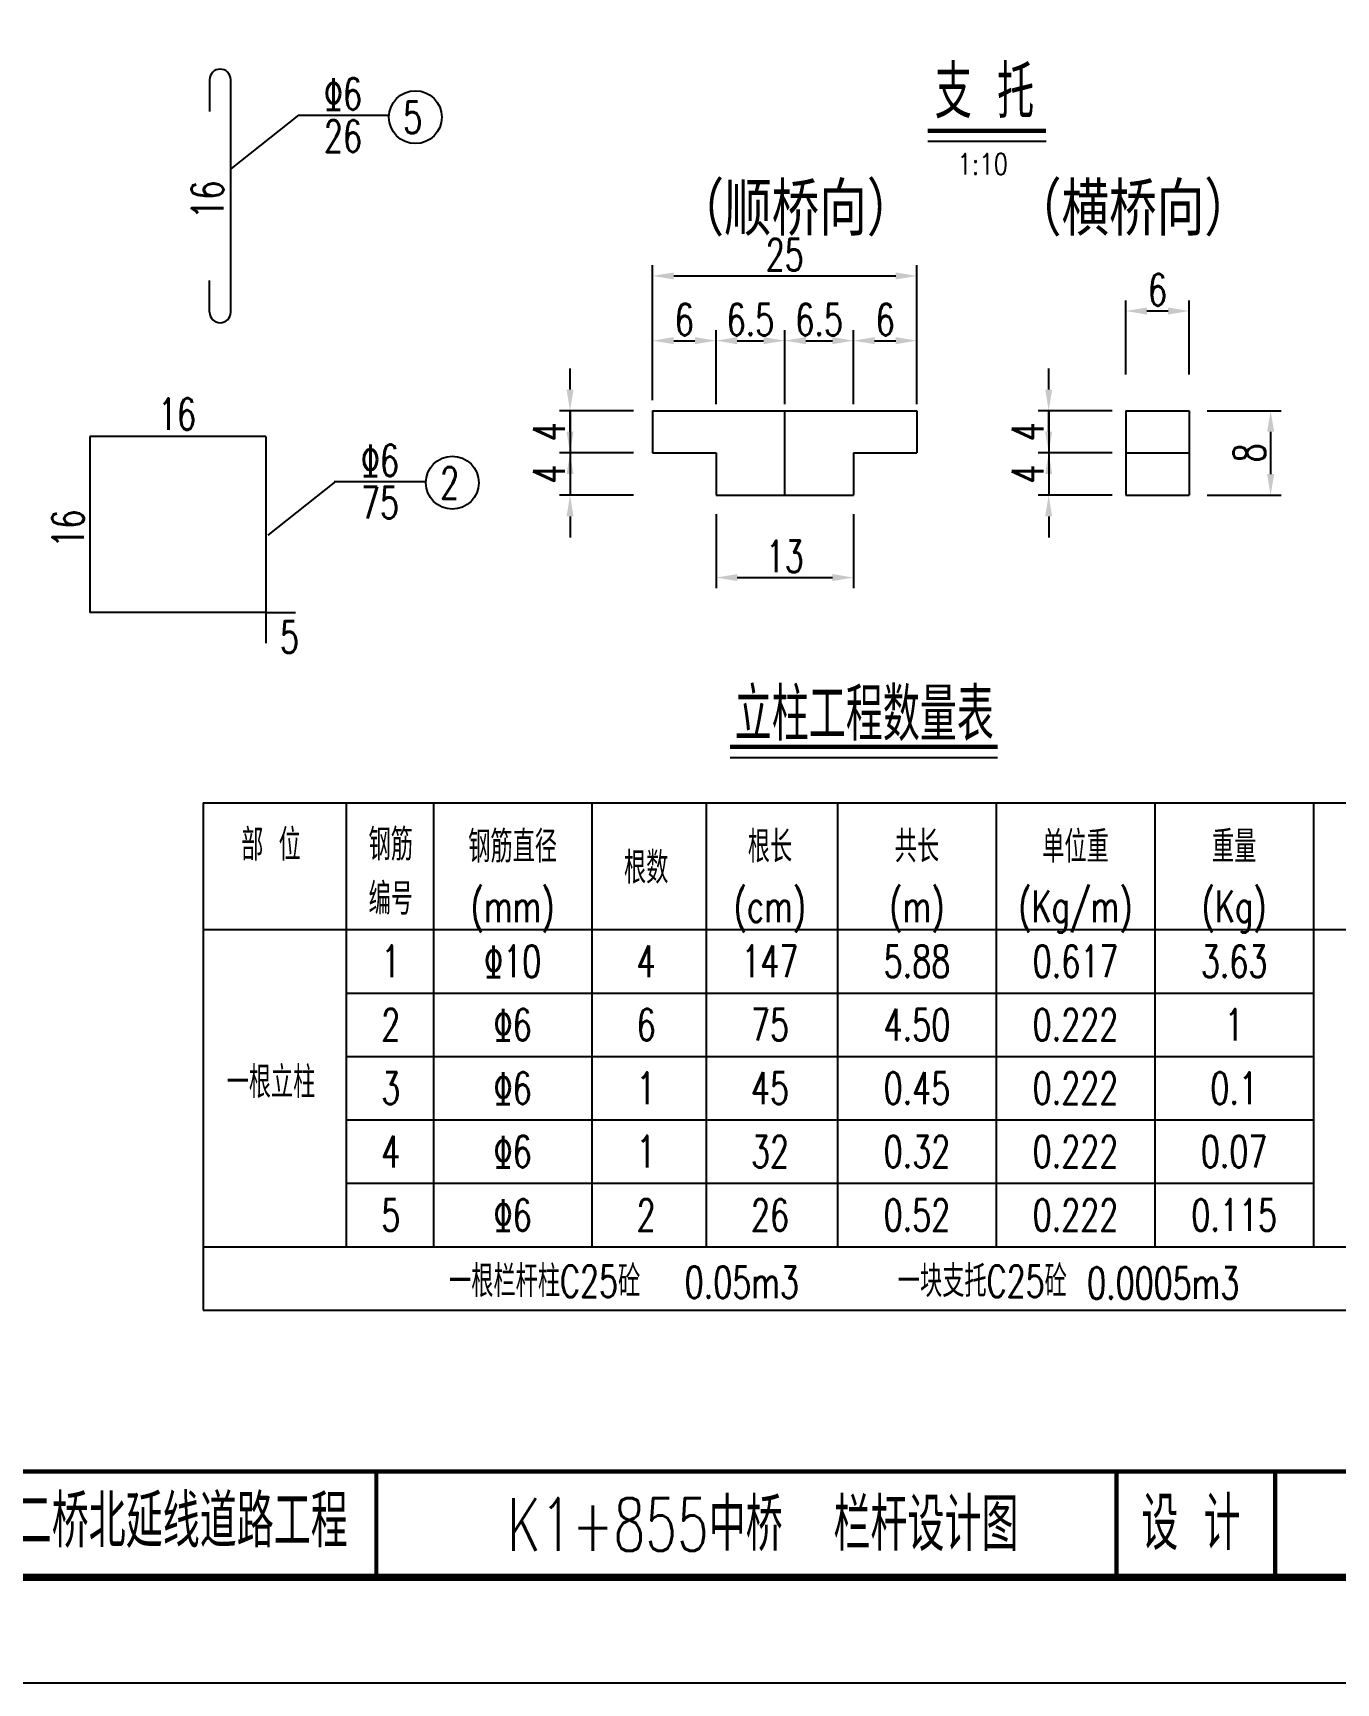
# Model space of a CAD drawing. Header units: millimetres. Extents: x -51 to 12129, y -1309 to -715.
# Drawn here: x 9742.3 to 9865.5, y -1308.7 to -1152.5 of the extents above; entities that cross this region are included whole.
import ezdxf
from ezdxf.enums import TextEntityAlignment as Align

# ---------------------------------------------------------------- set-up
doc = ezdxf.new("R2010")
doc.units = ezdxf.units.MM
doc.header["$LTSCALE"] = 0.25
for name, color, linetype in [('10', 1, 'Continuous'), ('图框', 7, 'Continuous'), ('尺寸标注', 2, 'Continuous'), ('文字', 7, 'Continuous'), ('标注', 4, 'Continuous'), ('钢筋', 6, 'Continuous')]:
    doc.layers.add(name, color=color, linetype=linetype)
doc.styles.get("Standard").update_dxf_attribs({"font": 'simplex1.shx', "width": 0.7, "bigfont": 'hztxt.shx'})
doc.styles.add('TEXT', font='simplex1.shx', dxfattribs={"width": 0.7, "bigfont": 'hztxt.shx'})
doc.dimstyles.new('比例：1：10', dxfattribs={"dimscale": 0, "dimtxt": 3, "dimasz": 2, "dimexe": 1, "dimexo": 1, "dimgap": 0.5, "dimtad": 1, "dimdec": 1, "dimzin": 9, "dimdsep": 46, "dimtxsty": 'Standard', "dimcen": 0.5, "dimclrd": 256, "dimclre": 256, "dimclrt": 256, "dimadec": 1, "dimazin": 2, "dimtfac": 1, "dimtdec": 1, "dimtix": 1, "dimtmove": 2, "dimatfit": 3, "dimfxl": 0, "dimtolj": 1, "dimtzin": 0, "dimlwd": -1, "dimlwe": -1, "dimarcsym": 0})

# ---------------------------------------------------------------- blocks, each defined once
blk = doc.blocks.new('*D1680')
at = {"layer": 'Defpoints', "color": 0}
for p in [(9806.88, -1181.66), (9800.88, -1188.28), (9806.88, -1192.28)]:
    blk.add_point(p, dxfattribs=at)
at = {"layer": '标注'}
for p, q in [((9800.88, -1187.28), (9800.88, -1180.66)), ((9802.88, -1181.66), (9804.88, -1181.66)), ((9806.88, -1187.66), (9806.88, -1180.66))]:
    blk.add_line(p, q, dxfattribs=at)
for points in [[(9802.88, -1181.32), (9802.88, -1181.99), (9800.88, -1181.66)], [(9804.88, -1181.32), (9804.88, -1181.99), (9806.88, -1181.66)]]:
    blk.add_solid(points, dxfattribs=at)
at = {"layer": '标注', "insert": (9803.88, -1179.66), "char_height": 3, "attachment_point": 5}
blk.add_mtext('\\A1;6', dxfattribs=at)
blk = doc.blocks.new('*D1681')
at = {"layer": 'Defpoints', "color": 0}
for p in [(9813.38, -1181.66), (9806.88, -1192.28), (9813.38, -1192.28)]:
    blk.add_point(p, dxfattribs=at)
at = {"layer": '标注'}
for p, q in [((9806.88, -1187.66), (9806.88, -1180.66)), ((9808.88, -1181.66), (9811.38, -1181.66)), ((9813.38, -1187.66), (9813.38, -1180.66))]:
    blk.add_line(p, q, dxfattribs=at)
for points in [[(9808.88, -1181.32), (9808.88, -1181.99), (9806.88, -1181.66)], [(9811.38, -1181.32), (9811.38, -1181.99), (9813.38, -1181.66)]]:
    blk.add_solid(points, dxfattribs=at)
at = {"layer": '标注', "insert": (9810.13, -1179.66), "char_height": 3, "attachment_point": 5}
blk.add_mtext('\\A1;6.5', dxfattribs=at)
blk = doc.blocks.new('*D1682')
at = {"layer": 'Defpoints', "color": 0}
for p in [(9819.88, -1181.66), (9813.38, -1192.28), (9819.88, -1192.28)]:
    blk.add_point(p, dxfattribs=at)
at = {"layer": '标注'}
for p, q in [((9813.38, -1187.66), (9813.38, -1180.66)), ((9815.38, -1181.66), (9817.88, -1181.66)), ((9819.88, -1187.66), (9819.88, -1180.66))]:
    blk.add_line(p, q, dxfattribs=at)
for points in [[(9815.38, -1181.32), (9815.38, -1181.99), (9813.38, -1181.66)], [(9817.88, -1181.32), (9817.88, -1181.99), (9819.88, -1181.66)]]:
    blk.add_solid(points, dxfattribs=at)
at = {"layer": '标注', "insert": (9816.63, -1179.66), "char_height": 3, "attachment_point": 5}
blk.add_mtext('\\A1;6.5', dxfattribs=at)
blk = doc.blocks.new('*D1683')
at = {"layer": 'Defpoints', "color": 0}
for p in [(9825.88, -1181.66), (9819.88, -1192.28), (9825.88, -1192.28)]:
    blk.add_point(p, dxfattribs=at)
at = {"layer": '标注'}
for p, q in [((9819.88, -1187.66), (9819.88, -1180.66)), ((9821.88, -1181.66), (9823.88, -1181.66)), ((9825.88, -1187.66), (9825.88, -1180.66))]:
    blk.add_line(p, q, dxfattribs=at)
for points in [[(9821.88, -1181.32), (9821.88, -1181.99), (9819.88, -1181.66)], [(9823.88, -1181.32), (9823.88, -1181.99), (9825.88, -1181.66)]]:
    blk.add_solid(points, dxfattribs=at)
at = {"layer": '标注', "insert": (9822.88, -1179.66), "char_height": 3, "attachment_point": 5}
blk.add_mtext('\\A1;6', dxfattribs=at)
blk = doc.blocks.new('*D1684')
at = {"layer": 'Defpoints', "color": 0}
for p in [(9825.88, -1175.53), (9800.88, -1192.28), (9825.88, -1192.28)]:
    blk.add_point(p, dxfattribs=at)
at = {"layer": '标注'}
for p, q in [((9800.88, -1181.53), (9800.88, -1174.53)), ((9825.88, -1181.53), (9825.88, -1174.53)), ((9802.88, -1175.53), (9823.88, -1175.53))]:
    blk.add_line(p, q, dxfattribs=at)
for points in [[(9802.88, -1175.2), (9802.88, -1175.87), (9800.88, -1175.53)], [(9823.88, -1175.2), (9823.88, -1175.87), (9825.88, -1175.53)]]:
    blk.add_solid(points, dxfattribs=at)
at = {"layer": '标注', "insert": (9813.38, -1173.53), "char_height": 3, "attachment_point": 5}
blk.add_mtext('\\A1;25', dxfattribs=at)
blk = doc.blocks.new('*D1522')
at = {"layer": 'Defpoints', "color": 0}
for p in [(9800.88, -1188.28), (9793.07, -1192.28), (9800.88, -1192.28)]:
    blk.add_point(p, dxfattribs=at)
at = {"layer": '标注'}
for p, q in [((9793.07, -1186.28), (9793.07, -1184.28)), ((9799.07, -1188.28), (9792.07, -1188.28)), ((9793.07, -1188.28), (9793.07, -1192.28)), ((9799.07, -1192.28), (9792.07, -1192.28)), ((9793.07, -1194.28), (9793.07, -1196.28))]:
    blk.add_line(p, q, dxfattribs=at)
for points in [[(9792.74, -1186.28), (9793.4, -1186.28), (9793.07, -1188.28)], [(9792.74, -1194.28), (9793.4, -1194.28), (9793.07, -1192.28)]]:
    blk.add_solid(points, dxfattribs=at)
at = {"layer": '标注', "insert": (9791.07, -1190.28), "char_height": 3, "attachment_point": 5, "rotation": 90}
blk.add_mtext('\\A1;4', dxfattribs=at)
blk = doc.blocks.new('*D1685')
at = {"layer": 'Defpoints', "color": 0}
for p in [(9800.88, -1192.28), (9793.07, -1196.28), (9806.88, -1196.28)]:
    blk.add_point(p, dxfattribs=at)
at = {"layer": '标注'}
for p, q in [((9793.07, -1190.28), (9793.07, -1188.28)), ((9799.07, -1192.28), (9792.07, -1192.28)), ((9793.07, -1192.28), (9793.07, -1196.28)), ((9799.07, -1196.28), (9792.07, -1196.28)), ((9793.07, -1198.28), (9793.07, -1200.28))]:
    blk.add_line(p, q, dxfattribs=at)
for points in [[(9792.74, -1190.28), (9793.4, -1190.28), (9793.07, -1192.28)], [(9792.74, -1198.28), (9793.4, -1198.28), (9793.07, -1196.28)]]:
    blk.add_solid(points, dxfattribs=at)
at = {"layer": '标注', "insert": (9791.07, -1194.28), "char_height": 3, "attachment_point": 5, "rotation": 90}
blk.add_mtext('\\A1;4', dxfattribs=at)
blk = doc.blocks.new('*D1686')
at = {"layer": 'Defpoints', "color": 0}
for p in [(9806.88, -1196.28), (9819.88, -1196.28), (9819.88, -1204.07)]:
    blk.add_point(p, dxfattribs=at)
at = {"layer": '标注'}
for p, q in [((9806.88, -1198.07), (9806.88, -1205.07)), ((9819.88, -1198.07), (9819.88, -1205.07)), ((9808.88, -1204.07), (9817.88, -1204.07))]:
    blk.add_line(p, q, dxfattribs=at)
for points in [[(9808.88, -1203.74), (9808.88, -1204.4), (9806.88, -1204.07)], [(9817.88, -1203.74), (9817.88, -1204.4), (9819.88, -1204.07)]]:
    blk.add_solid(points, dxfattribs=at)
at = {"layer": '标注', "insert": (9813.38, -1202.07), "char_height": 3, "attachment_point": 5}
blk.add_mtext('\\A1;13', dxfattribs=at)
blk = doc.blocks.new('*D1687')
at = {"layer": 'Defpoints', "color": 0}
for p in [(9851.63, -1178.85), (9845.63, -1188.28), (9851.63, -1188.28)]:
    blk.add_point(p, dxfattribs=at)
at = {"layer": '标注'}
for p, q in [((9845.63, -1184.85), (9845.63, -1177.85)), ((9851.63, -1184.85), (9851.63, -1177.85)), ((9847.63, -1178.85), (9849.63, -1178.85))]:
    blk.add_line(p, q, dxfattribs=at)
for points in [[(9847.63, -1178.52), (9847.63, -1179.19), (9845.63, -1178.85)], [(9849.63, -1178.52), (9849.63, -1179.19), (9851.63, -1178.85)]]:
    blk.add_solid(points, dxfattribs=at)
at = {"layer": '标注', "insert": (9848.63, -1176.85), "char_height": 3, "attachment_point": 5}
blk.add_mtext('\\A1;6', dxfattribs=at)
blk = doc.blocks.new('*D1688')
at = {"layer": 'Defpoints', "color": 0}
for p in [(9845.63, -1188.28), (9845.63, -1196.28), (9859.33, -1196.28)]:
    blk.add_point(p, dxfattribs=at)
at = {"layer": '标注'}
for p, q in [((9853.33, -1188.28), (9860.33, -1188.28)), ((9859.33, -1190.28), (9859.33, -1194.28)), ((9853.33, -1196.28), (9860.33, -1196.28))]:
    blk.add_line(p, q, dxfattribs=at)
for points in [[(9859, -1190.28), (9859.67, -1190.28), (9859.33, -1188.28)], [(9859, -1194.28), (9859.67, -1194.28), (9859.33, -1196.28)]]:
    blk.add_solid(points, dxfattribs=at)
at = {"layer": '标注', "insert": (9857.33, -1192.28), "char_height": 3, "attachment_point": 5, "rotation": 90}
blk.add_mtext('\\A1;8', dxfattribs=at)
blk = doc.blocks.new('*D1689')
at = {"layer": 'Defpoints', "color": 0}
for p in [(9845.63, -1188.28), (9838.34, -1192.28), (9845.63, -1192.28)]:
    blk.add_point(p, dxfattribs=at)
at = {"layer": '标注'}
for p, q in [((9838.34, -1186.28), (9838.34, -1184.28)), ((9844.34, -1188.28), (9837.34, -1188.28)), ((9838.34, -1188.28), (9838.34, -1192.28)), ((9844.34, -1192.28), (9837.34, -1192.28)), ((9838.34, -1194.28), (9838.34, -1196.28))]:
    blk.add_line(p, q, dxfattribs=at)
for points in [[(9838.01, -1186.28), (9838.67, -1186.28), (9838.34, -1188.28)], [(9838.01, -1194.28), (9838.67, -1194.28), (9838.34, -1192.28)]]:
    blk.add_solid(points, dxfattribs=at)
at = {"layer": '标注', "insert": (9836.34, -1190.28), "char_height": 3, "attachment_point": 5, "rotation": 90}
blk.add_mtext('\\A1;4', dxfattribs=at)
blk = doc.blocks.new('*D1523')
at = {"layer": 'Defpoints', "color": 0}
for p in [(9845.63, -1192.28), (9838.34, -1196.28), (9845.63, -1196.28)]:
    blk.add_point(p, dxfattribs=at)
at = {"layer": '标注'}
for p, q in [((9838.34, -1190.28), (9838.34, -1188.28)), ((9844.34, -1192.28), (9837.34, -1192.28)), ((9838.34, -1192.28), (9838.34, -1196.28)), ((9844.34, -1196.28), (9837.34, -1196.28)), ((9838.34, -1198.28), (9838.34, -1200.28))]:
    blk.add_line(p, q, dxfattribs=at)
for points in [[(9838.01, -1190.28), (9838.67, -1190.28), (9838.34, -1192.28)], [(9838.01, -1198.28), (9838.67, -1198.28), (9838.34, -1196.28)]]:
    blk.add_solid(points, dxfattribs=at)
at = {"layer": '标注', "insert": (9836.34, -1194.28), "char_height": 3, "attachment_point": 5, "rotation": 90}
blk.add_mtext('\\A1;4', dxfattribs=at)
blk = doc.blocks.new('123')
at = {"layer": '图框', "color": 2}
blk.add_lwpolyline([(369.33, -1011.65), (369.33, -714.65), (-50.67, -714.65), (-50.67, -1011.65)], close=True, dxfattribs=at)

msp = doc.modelspace()

# ---------------------------------------------------------------- linework, layer by layer
for p, q in [((9800.87908, -1185.78442), (9800.87908, -1178.39)), ((9825.87908, -1185.78442), (9825.87908, -1178.39)), ((9800.87908, -1185.78442), (9800.87908, -1182.65186)), ((9806.87908, -1185.78442), (9806.87908, -1182.65186)), ((9813.37908, -1185.78442), (9813.37908, -1182.65186)), ((9819.87908, -1185.78442), (9819.87908, -1182.65186)), ((9825.87908, -1185.78442), (9825.87908, -1182.65186)), ((9843.12787, -1188.28442), (9840.71273, -1188.28442)), ((9843.12787, -1192.28442), (9840.71273, -1192.28442)), ((9843.12787, -1192.28442), (9840.71273, -1192.28442)), ((9843.12787, -1196.28442), (9840.71273, -1196.28442)), ((9808.20715, -1221.0919), (9833.50307, -1221.0919))]:
    msp.add_line(p, q)
at = {"const_width": 0.7}
msp.add_lwpolyline([(10019.75412, -1021.65471), (9639.75412, -1021.65471), (9639.75412, -1298.65471), (10019.75412, -1298.65471)], close=True, dxfattribs=at)
at = {"const_width": 0.4}
for points in [[(9808.20715, -1220.0919), (9833.50307, -1220.0919)], [(9639.75412, -1288.65471), (10019.75412, -1288.65471)]]:
    msp.add_lwpolyline(points, dxfattribs=at)
at = {"color": 1}
for points in [[(9758.38046, -1225.37909), (9878.38046, -1225.37909)], [(9758.38046, -1225.37909), (9758.38046, -1273.37909)], [(9758.38046, -1273.37909), (9878.38046, -1273.37909)]]:
    msp.add_lwpolyline(points, dxfattribs=at)
at = {"layer": '10', "linetype": 'Continuous'}
for p, q in [((9800.87908, -1188.28442), (9825.87908, -1188.28442)), ((9800.87908, -1188.28442), (9800.87908, -1192.28442)), ((9813.37908, -1196.28442), (9813.37908, -1188.28442)), ((9825.87908, -1188.28442), (9825.87908, -1192.28442)), ((9845.62787, -1188.28442), (9851.62787, -1188.28442)), ((9845.62787, -1188.28442), (9845.62787, -1196.28442)), ((9851.62787, -1188.28442), (9851.62787, -1196.28442)), ((9800.87908, -1192.28442), (9806.87908, -1192.28442)), ((9806.87908, -1192.28442), (9806.87908, -1196.28442)), ((9819.87908, -1192.28442), (9819.87908, -1196.28442)), ((9819.87908, -1192.28442), (9825.87908, -1192.28442)), ((9845.62787, -1192.28442), (9851.62787, -1192.28442)), ((9806.87908, -1196.28442), (9819.87908, -1196.28442)), ((9845.62787, -1196.28442), (9851.62787, -1196.28442))]:
    msp.add_line(p, q, dxfattribs=at)
at = {"layer": '图框', "const_width": 0.4}
for points in [[(9774.75412, -1298.65471), (9774.75412, -1288.65471)], [(9844.75412, -1298.65471), (9844.75412, -1288.65471)], [(9859.75412, -1298.65471), (9859.75412, -1288.65471)]]:
    msp.add_lwpolyline(points, dxfattribs=at)
at = {"layer": '文字'}
for p, q in [((9826.89508, -1162.79479), (9838.09617, -1162.79479)), ((9771.90653, -1225.37909), (9771.90653, -1267.37909)), ((9780.1435, -1225.37909), (9780.1435, -1267.37909)), ((9795.1435, -1225.37909), (9795.1435, -1267.37909)), ((9805.93945, -1225.37909), (9805.93945, -1267.37909)), ((9818.38046, -1225.37909), (9818.38046, -1267.37909)), ((9833.38046, -1225.37909), (9833.38046, -1267.37909)), ((9848.38046, -1225.37909), (9848.38046, -1267.37909)), ((9863.38046, -1225.37909), (9863.38046, -1267.37909)), ((9758.38046, -1237.37909), (9878.38046, -1237.37909)), ((9771.90653, -1243.37909), (9863.38046, -1243.37909)), ((9771.90653, -1249.37909), (9863.38046, -1249.37909)), ((9771.90653, -1255.37909), (9863.38046, -1255.37909)), ((9771.90653, -1261.37909), (9863.38046, -1261.37909)), ((9758.38046, -1267.37909), (9878.38046, -1267.37909))]:
    msp.add_line(p, q, dxfattribs=at)
at = {"layer": '文字', "const_width": 0.4}
msp.add_lwpolyline([(9826.89508, -1161.79479), (9838.09617, -1161.79479)], dxfattribs=at)
at = {"layer": '文字'}
for centre in [(9778.44087, -1160.51253), (9781.93793, -1195.09296)]:
    msp.add_circle(centre, 2.5, dxfattribs=at)
at = {"layer": '标注'}
for p, q in [((9767.39781, -1160.3113), (9760.98166, -1165.39204)), ((9767.39781, -1160.3113), (9775.93072, -1160.3113)), ((9767.39781, -1160.3113), (9775.93072, -1160.3113)), ((9770.9019, -1194.98114), (9764.48574, -1200.06188)), ((9770.7512, -1194.98114), (9779.4348, -1194.98114)), ((9770.9019, -1194.98114), (9779.4348, -1194.98114))]:
    msp.add_line(p, q, dxfattribs=at)
at = {"layer": '钢筋'}
for p, q in [((9758.98166, -1156.96699), (9758.98166, -1159.96699)), ((9760.98166, -1178.96699), (9760.98166, -1156.96699)), ((9758.98166, -1178.96699), (9758.98166, -1175.96699)), ((9764.28617, -1190.73235), (9747.64617, -1190.73235)), ((9747.64617, -1190.73235), (9747.64617, -1207.37235)), ((9764.28617, -1190.73235), (9764.28617, -1207.37235)), ((9764.28617, -1207.37235), (9747.64617, -1207.37235)), ((9764.28617, -1207.37235), (9767.11694, -1207.37235)), ((9764.28617, -1207.37235), (9764.28617, -1210.26324))]:
    msp.add_line(p, q, dxfattribs=at)
for centre, start, end in [((9759.98166, -1156.96699), 0, 180), ((9759.98166, -1178.96699), 180, 0)]:
    msp.add_arc(centre, 1, start, end, dxfattribs=at)

# ---------------------------------------------------------------- block references
at = {"layer": '标注'}
msp.add_blockref('123', (9660, -297), dxfattribs=at)

# ---------------------------------------------------------------- texts
at = {"color": 7, "style": 'TEXT', "width": 0.8}
msp.add_text('1:10', height=2, dxfattribs=at).set_placement((9832.0995, -1164.94438), align=Align.MIDDLE)
at = {"color": 7, "width": 0.9}
for s, p in [('（顺桥向）', (9814.39151, -1168.95447)), ('（横桥向）', (9846.30555, -1168.95447))]:
    msp.add_text(s, height=5, dxfattribs=at).set_placement(p, align=Align.MIDDLE)
at = {"width": 0.7}
msp.add_text('立柱工程数量表', height=5, dxfattribs=at).set_placement((9820.90087, -1216.75071), align=Align.MIDDLE)
at = {"color": 7, "char_height": 3, "attachment_point": 5, "rotation": 90}
for insert in [(9758.78065, -1168.32341), (9745.59513, -1199.44993)]:
    msp.add_mtext('16', dxfattribs=dict(at, insert=insert))
at = {"layer": '图框', "width": 0.7}
for s, p in [('佛山市禅城区南庄二桥北延线道路工程', (9742.29837, -1293.34001)), ('K1+855中桥  栏杆设计图', (9811.31158, -1293.65471)), ('设 计', (9851.79879, -1293.56012))]:
    msp.add_text(s, height=5, dxfattribs=at).set_placement(p, align=Align.MIDDLE_CENTER)
at = {"layer": '尺寸标注', "color": 7, "style": 'TEXT', "width": 0.7}
for s, p in [('%%1316', (9771.58892, -1158.3113)), ('26', (9771.58892, -1162.3113)), ('16', (9755.89996, -1188.6041)), ('%%1316', (9775.093, -1192.98114)), ('75', (9775.093, -1196.98114)), ('5', (9766.53958, -1209.69538))]:
    msp.add_text(s, height=3, dxfattribs=at).set_placement(p, align=Align.MIDDLE)
msp.add_text('2', height=3, dxfattribs=at).set_placement((9781.68449, -1195.11694), align=Align.MIDDLE_CENTER)
at = {"layer": '文字', "width": 0.7}
for s, height, p in [('支 托', 5, (9832.26678, -1158.12464)), ('5', 3, (9778.18743, -1160.53651))]:
    msp.add_text(s, height=height, dxfattribs=at).set_placement(p, align=Align.MIDDLE_CENTER)
for s, p in [('部 位', (9764.78376, -1229.18767)), ('钢筋', (9776.11641, -1229.18767)), ('钢筋直径', (9787.6435, -1229.37909)), ('根长', (9811.97717, -1229.37909)), ('共长', (9825.88046, -1229.37909)), ('单位重', (9840.88046, -1229.37909)), ('重量', (9855.88046, -1229.37909)), ('根数', (9800.2673, -1231.37909)), ('编号', (9776.11641, -1234.30099)), ('(mm)', (9787.6435, -1235.37909)), ('(cm)', (9811.97717, -1235.37909)), ('(m)', (9825.88046, -1235.37909)), ('(Kg/m)', (9840.88046, -1235.37909)), ('(Kg)', (9855.88046, -1235.37909)), ('1', (9776.11641, -1240.37909)), ('%%13110', (9787.6435, -1240.37909)), ('4', (9800.2673, -1240.37909)), ('147', (9811.97717, -1240.37909)), ('5.88', (9825.88046, -1240.37909)), ('0.617', (9840.88046, -1240.37909)), ('3.63', (9855.88046, -1240.37909)), ('2', (9776.11641, -1246.37909)), ('%%1316', (9787.6435, -1246.37909)), ('6', (9800.2673, -1246.37909)), ('75', (9811.97717, -1246.37909)), ('4.50', (9825.88046, -1246.37909)), ('0.222', (9840.88046, -1246.37909)), ('1', (9855.88046, -1246.37909)), ('一根立柱', (9764.78376, -1251.64974)), ('3', (9776.11641, -1252.37909)), ('%%1316', (9787.6435, -1252.37909)), ('1', (9800.2673, -1252.37909)), ('45', (9811.97717, -1252.37909)), ('0.45', (9825.88046, -1252.37909)), ('0.222', (9840.88046, -1252.37909)), ('0.1', (9855.88046, -1252.37909)), ('4', (9776.11641, -1258.37909)), ('%%1316', (9787.6435, -1258.37909)), ('1', (9800.2673, -1258.37909)), ('32', (9811.97717, -1258.37909)), ('0.32', (9825.88046, -1258.37909)), ('0.222', (9840.88046, -1258.37909)), ('0.07', (9855.88046, -1258.37909)), ('5', (9776.11641, -1264.37909)), ('%%1316', (9787.6435, -1264.37909)), ('2', (9800.2673, -1264.37909)), ('26', (9811.97717, -1264.37909)), ('0.52', (9825.88046, -1264.37909)), ('0.222', (9840.88046, -1264.37909)), ('0.115', (9855.88046, -1264.37909)), ('一根栏杆柱C25砼', (9790.66934, -1270.49311)), ('一块支托C25砼', (9832.06472, -1270.49311)), ('0.05m3', (9809.31525, -1270.73854)), ('0.0005m3', (9849.17635, -1270.8139))]:
    msp.add_text(s, height=3, dxfattribs=at).set_placement(p, align=Align.MIDDLE)

# ---------------------------------------------------------------- dimensions: what is measured, and where the dimension line sits
at = {"layer": '标注'}
for base, p1, p2, picture, middle in [((9825.87908, -1175.53246), (9800.87908, -1192.28442), (9825.87908, -1192.28442), '*D1684', (9813.37908, -1173.53246)), ((9851.62787, -1178.85354), (9845.62787, -1188.28442), (9851.62787, -1188.28442), '*D1687', (9848.62787, -1176.85354)), ((9806.87908, -1181.6582), (9800.87908, -1188.28442), (9806.87908, -1192.28442), '*D1680', (9803.87908, -1179.6582)), ((9813.37908, -1181.6582), (9806.87908, -1192.28442), (9813.37908, -1192.28442), '*D1681', (9810.12908, -1179.6582)), ((9819.87908, -1181.6582), (9813.37908, -1192.28442), (9819.87908, -1192.28442), '*D1682', (9816.62908, -1179.6582)), ((9825.87908, -1181.6582), (9819.87908, -1192.28442), (9825.87908, -1192.28442), '*D1683', (9822.87908, -1179.6582)), ((9819.87908, -1204.06884), (9806.87908, -1196.28442), (9819.87908, -1196.28442), '*D1686', (9813.37908, -1202.06884))]:
    dim = msp.add_linear_dim(base=base, p1=p1, p2=p2, dimstyle='比例：1：10', override={"dimscale": 1}, dxfattribs=at)
    dim.commit()
    dim.dimension.update_dxf_attribs({"geometry": picture, "text_midpoint": middle})
for base, p1, p2, picture, middle in [((9793.07049, -1192.28442), (9800.87908, -1188.28442), (9800.87908, -1192.28442), '*D1522', (9791.07049, -1190.28442)), ((9838.3387, -1192.28442), (9845.62787, -1188.28442), (9845.62787, -1192.28442), '*D1689', (9836.3387, -1190.28442)), ((9793.07049, -1196.28442), (9800.87908, -1192.28442), (9806.87908, -1196.28442), '*D1685', (9791.07049, -1194.28442)), ((9838.3387, -1196.28442), (9845.62787, -1192.28442), (9845.62787, -1196.28442), '*D1523', (9836.3387, -1194.28442)), ((9859.33473, -1196.28442), (9845.62787, -1188.28442), (9845.62787, -1196.28442), '*D1688', (9857.33473, -1192.28442))]:
    dim = msp.add_linear_dim(base=base, p1=p1, p2=p2, angle=90, dimstyle='比例：1：10', override={"dimscale": 1}, dxfattribs=at)
    dim.commit()
    dim.dimension.update_dxf_attribs({"geometry": picture, "text_midpoint": middle})

doc.saveas('drawing.dxf')
